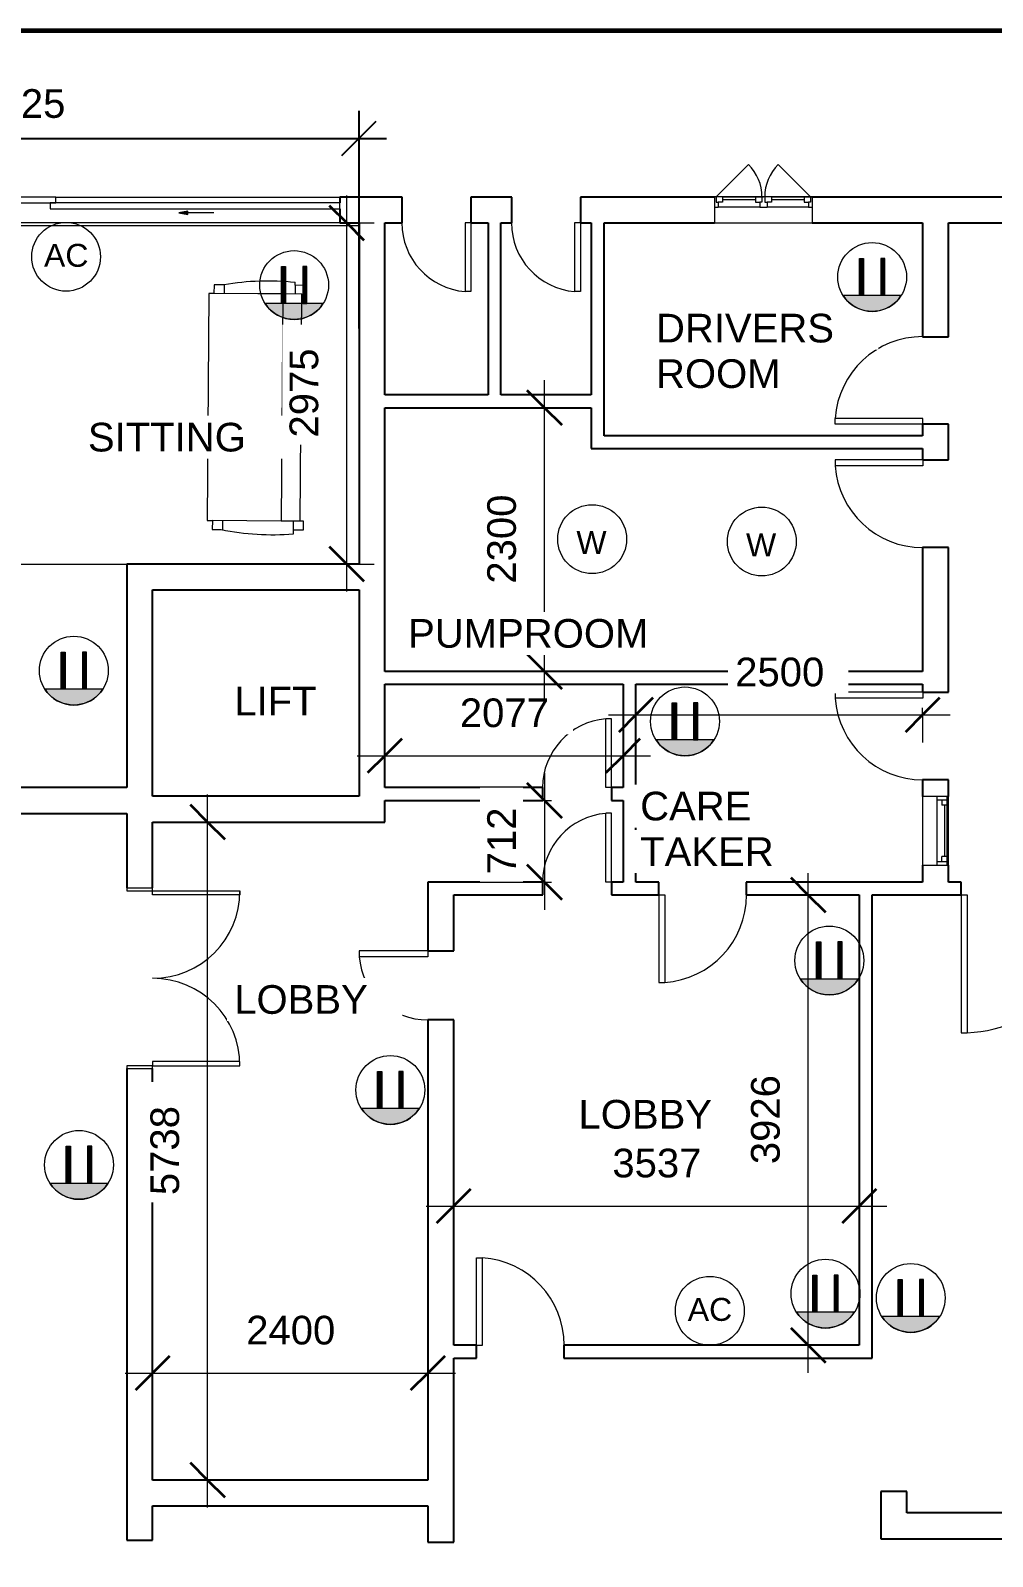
# Model space of a CAD drawing. Header units: millimetres. Extents: x -19198 to 7978, y -27973 to -7828.
# Drawn here: x -10220 to -1832, y -21134 to -7828 of the extents above; entities that cross this region are included whole.
import ezdxf

# ---------------------------------------------------------------- set-up
doc = ezdxf.new("R2010")
doc.units = ezdxf.units.MM
for name, color, linetype, lineweight in [('A-ANNO-DIMS', 211, 'Continuous', 9), ('A-ANNO-DIMS-100', 211, 'Continuous', 9), ('A-DETL-GENF', 92, 'Continuous', 9), ('A-DOOR', 31, 'Continuous', 9), ('A-DOOR-FRAM', 31, 'Continuous', 18), ('A-FLOR', 192, 'Continuous', 9), ('A-GLAZ', 151, 'Continuous', 9), ('A-WALL', 113, 'Continuous', 9), ('G-ANNO-TEXT', 231, 'Continuous', 9), ('I-FURN', 30, 'Continuous', 9), ('power', 7, 'Continuous', 9)]:
    doc.layers.add(name, color=color, linetype=linetype, lineweight=lineweight)
doc.layers.get('0').off()
doc.styles.add('Arial', font='arial.ttf', dxfattribs={"height": 450})
doc.styles.add('Arial_1', font='arial.ttf', dxfattribs={"height": 250})
doc.dimstyles.new('Diagonal_-_2_5mm_Arial', dxfattribs={"dimscale": 304.8, "dimtxt": 255.06485, "dimasz": 0.984252, "dimexe": 0.787402, "dimexo": 0.492126, "dimgap": 0.574147, "dimtad": 1, "dimdec": 0, "dimzin": 0, "dimdsep": 46, "dimtxsty": 'Arial_1', "dimblk1": 'OBLIQUE', "dimblk2": 'OBLIQUE', "dimsah": 1, "dimcen": 0.09, "dimdle": 0.787402, "dimazin": 0, "dimtfac": 1, "dimtdec": 4, "dimtix": 1, "dimtmove": 0, "dimatfit": 3, "dimfxl": 1, "dimtvp": 1, "dimtfill": 1, "dimtolj": 1, "dimtzin": 0, "dimarcsym": 2})

# ---------------------------------------------------------------- blocks, each defined once
blk = doc.blocks.new('M_Single-Flush - D 3a-394527-Ground floor')
at = {"layer": 'A-DOOR', "lineweight": 18}
for p, q in [((249, -112), (249, -712)), ((300, -112), (249, -112)), ((300, -112), (300, -712)), ((300, -712), (249, -712))]:
    blk.add_line(p, q, dxfattribs=at)
at = {"layer": 'A-DOOR'}
blk.add_arc((300, -112), 602, 180, 265.1377, dxfattribs=at)
blk = doc.blocks.new('M_Single-Flush - D 2-394560-Ground floor')
at = {"layer": 'A-DOOR', "lineweight": 18}
for p, q in [((330, -112), (330, -874)), ((381, -112), (330, -112)), ((381, -112), (381, -874)), ((381, -874), (330, -874))]:
    blk.add_line(p, q, dxfattribs=at)
at = {"layer": 'A-DOOR'}
blk.add_arc((381, -112), 764, 180, 266.1709, dxfattribs=at)
blk = doc.blocks.new('M_Single-Flush - D 2-396204-Ground floor')
at = {"layer": 'A-DOOR', "lineweight": 18}
for p, q in [((330, 112), (330, 874)), ((381, 874), (330, 874)), ((381, 112), (381, 874)), ((381, 112), (330, 112))]:
    blk.add_line(p, q, dxfattribs=at)
at = {"layer": 'A-DOOR'}
blk.add_arc((381, 112), 764, 93.8291, 180, dxfattribs=at)
blk = doc.blocks.new('M_Single-Flush - 0762 x 2032mm-373877-Ground floor')
at = {"layer": 'A-DOOR', "lineweight": 18}
for p, q in [((330, 56), (330, 818)), ((381, 818), (330, 818)), ((381, 56), (381, 818)), ((381, 56), (330, 56))]:
    blk.add_line(p, q, dxfattribs=at)
at = {"layer": 'A-DOOR'}
blk.add_arc((381, 56), 764, 93.8291, 180, dxfattribs=at)
blk = doc.blocks.new('M_Single-Flush - 0762 x 2032mm-374126-Ground floor')
at = {"layer": 'A-DOOR', "lineweight": 18}
for p, q in [((330, -56), (330, -818)), ((381, -56), (330, -56)), ((381, -56), (381, -818)), ((381, -818), (330, -818))]:
    blk.add_line(p, q, dxfattribs=at)
at = {"layer": 'A-DOOR'}
blk.add_arc((381, -56), 764, 180, 266.1709, dxfattribs=at)
blk = doc.blocks.new('Door-Exterior-Double-Full Glass-Wood_Clad - 60_ x 80_-393961-Ground floor')
at = {"layer": 'A-DOOR', "lineweight": 18}
for p, q in [((-762, 109), (-762, 871)), ((-762, 871), (-727, 871)), ((-727, 871), (-727, 109)), ((762, 871), (727, 871)), ((727, 871), (727, 109)), ((762, 109), (762, 871)), ((-727, 109), (-762, 109)), ((727, 109), (762, 109))]:
    blk.add_line(p, q, dxfattribs=at)
at = {"layer": 'A-DOOR'}
for centre, start, end in [((-762, 109), 360, 90), ((762, 109), 90, 180)]:
    blk.add_arc(centre, 762, start, end, dxfattribs=at)
at = {"layer": 'A-DOOR-FRAM'}
for p, q in [((-762, 109), (-787, 109)), ((-787, 109), (-787, -116)), ((-762, -116), (-762, 109)), ((762, 109), (762, -116)), ((787, 109), (762, 109)), ((787, -116), (787, 109)), ((-787, -116), (-762, -116)), ((762, -116), (787, -116))]:
    blk.add_line(p, q, dxfattribs=at)
blk = doc.blocks.new('M_Single-Flush - D 3a-396549-Ground floor')
at = {"layer": 'A-DOOR', "lineweight": 18}
for p, q in [((249, 112), (249, 712)), ((300, 712), (249, 712)), ((300, 112), (300, 712)), ((300, 112), (249, 112))]:
    blk.add_line(p, q, dxfattribs=at)
at = {"layer": 'A-DOOR'}
blk.add_arc((300, 112), 602, 94.8623, 180, dxfattribs=at)
blk = doc.blocks.new('M_Single-Flush - D 1a-396143-Ground floor')
at = {"layer": 'A-DOOR', "lineweight": 18}
for p, q in [((549, 56), (549, 1257)), ((600, 1257), (549, 1257)), ((600, 56), (600, 1257)), ((600, 56), (549, 56))]:
    blk.add_line(p, q, dxfattribs=at)
at = {"layer": 'A-DOOR'}
blk.add_arc((600, 56), 1202, 92.4324, 180, dxfattribs=at)
blk = doc.blocks.new('M_Single-Flush - D 3a-396685-Ground floor')
at = {"layer": 'A-DOOR', "lineweight": 18}
for p, q in [((249, 56), (249, 656)), ((300, 656), (249, 656)), ((300, 56), (300, 656)), ((300, 56), (249, 56))]:
    blk.add_line(p, q, dxfattribs=at)
at = {"layer": 'A-DOOR'}
blk.add_arc((300, 56), 602, 94.8623, 180, dxfattribs=at)
blk = doc.blocks.new('Door-Double-Sliding - SD 2-399256-Ground floor')
at = {"layer": 'A-DETL-GENF'}
blk.add_hatch(color=256, dxfattribs=at).paths.add_polyline_path([(1174, 88), (1174, 115), (1098, 102)])
for p, q in [((1174, 115), (1098, 102)), ((1402, 102), (1098, 102)), ((1098, 102), (1174, 88)), ((1174, 88), (1174, 115))]:
    blk.add_line(p, q, dxfattribs=at)
at = {"layer": 'A-DOOR', "lineweight": 18}
for p, q in [((25, 239), (-2500, 239)), ((-2500, 239), (-2500, 189)), ((-2500, 189), (25, 189)), ((2500, 189), (-25, 189)), ((-25, 189), (-25, 138)), ((-25, 138), (2500, 138)), ((25, 189), (25, 239)), ((2500, 138), (2500, 189))]:
    blk.add_line(p, q, dxfattribs=at)
blk = doc.blocks.new('M_Window-Casement-Double - 850 x 900mm-403118-Ground floor')
at = {"layer": 'A-GLAZ'}
for p, q in [((-412, 113), (-130, 395)), ((412, 113), (130, 395)), ((0, 113), (-425, 113)), ((-32, 24), (-393, 24)), ((-355, 113), (-70, 113)), ((425, 113), (0, 113)), ((393, 24), (32, 24)), ((70, 113), (355, 113)), ((-425, -112), (0, -112)), ((0, -112), (425, -112))]:
    blk.add_line(p, q, dxfattribs=at)
at = {"layer": 'A-GLAZ', "lineweight": 18}
for p, q in [((-425, 113), (-425, -112)), ((-355, 113), (-425, 113)), ((-425, 24), (-393, 24)), ((-412, 113), (-412, 68)), ((-412, 68), (-393, 68)), ((-355, 68), (-393, 68)), ((-393, 68), (-393, 24)), ((-355, 113), (-355, 68)), ((-355, 90), (-70, 90)), ((-70, 113), (0, 113)), ((-70, 113), (-70, 68)), ((-70, 68), (-32, 68)), ((-32, 68), (-32, 24)), ((-13, 68), (-32, 68)), ((-32, 24), (0, 24)), ((-13, 113), (-13, 68)), ((70, 113), (0, 113)), ((0, 24), (32, 24)), ((13, 113), (13, 68)), ((13, 68), (32, 68)), ((70, 68), (32, 68)), ((32, 68), (32, 24)), ((70, 113), (70, 68)), ((70, 90), (355, 90)), ((355, 113), (425, 113)), ((355, 113), (355, 68)), ((355, 68), (393, 68)), ((393, 68), (393, 24)), ((412, 68), (393, 68)), ((393, 24), (425, 24)), ((412, 113), (412, 68)), ((425, 113), (425, -112))]:
    blk.add_line(p, q, dxfattribs=at)
at = {"layer": 'A-GLAZ'}
for centre, start, end in [((-412, 113), 360, 45), ((412, 113), 135, 180)]:
    blk.add_arc(centre, 400, start, end, dxfattribs=at)
blk = doc.blocks.new('M_Window-Double-Hung - 600 x 1100mm-399633-Ground floor')
at = {"layer": 'A-GLAZ', "lineweight": 18}
for p, q in [((-300, 112.5), (-300, -112.5)), ((-300, 99.8), (-223.8, 99.8)), ((-300, 10.9), (-268.25, 10.9)), ((-268.25, 99.8), (-268.25, 10.9)), ((-268.25, 55.35), (-223.8, 55.35)), ((-223.8, 99.8), (-223.8, 55.35)), ((-223.8, 77.575), (223.8, 77.575)), ((223.8, 99.8), (300, 99.8)), ((223.8, 99.8), (223.8, 55.35)), ((268.25, 55.35), (223.8, 55.35)), ((268.25, 99.8), (268.25, 10.9)), ((268.25, 10.9), (300, 10.9)), ((300, -112.5), (300, 112.5))]:
    blk.add_line(p, q, dxfattribs=at)
at = {"layer": 'A-GLAZ'}
for p, q in [((300, 112.5), (-300, 112.5)), ((-268.25, 10.9), (268.25, 10.9)), ((-223.8, 99.8), (223.8, 99.8)), ((-300, -112.5), (300, -112.5))]:
    blk.add_line(p, q, dxfattribs=at)
blk = doc.blocks.new('Sofa-Pensi - 84_-405083-Ground floor')
at = {"layer": 'I-FURN'}
for p, q in [((-788, 696), (-788, 609)), ((-712, 696), (-788, 696)), ((-712, 668), (-712, 696)), ((1269, 668), (-712, 668)), ((-712, 668), (-712, 502)), ((-712, 668), (-712, -98)), ((1345, 696), (1269, 696)), ((1269, 696), (1269, 668)), ((1269, 668), (1269, 502)), ((1345, 609), (1345, 696)), ((-788, 609), (-814, 609)), ((-788, 609), (-712, 609)), ((1345, 609), (1269, 609)), ((1378, 609), (1345, 609)), ((-712, 502), (1269, 502)), ((-712, 502), (-712, -98)), ((-712, 502), (1269, 502)), ((1269, 502), (1269, -98)), ((-788, -9), (-788, -98)), ((-788, -9), (-712, -9)), ((-788, -98), (-712, -98)), ((-712, -98), (-712, -142)), ((1269, -9), (1345, -9)), ((1269, -142), (1269, -98)), ((1269, -98), (1345, -98)), ((1345, -98), (1345, -20)), ((-712, -142), (1269, -142))]:
    blk.add_line(p, q, dxfattribs=at)
for centre, radius, start, end in [((1380, 389), 2204, 174.2862, 190.4202), ((-821, 407), 2209, 348.8441, 5.2461)]:
    blk.add_arc(centre, radius, start, end, dxfattribs=at)
blk = doc.blocks.new('_Oblique')
at = {"color": 0, "linetype": 'ByBlock', "lineweight": -2}
blk.add_line((-0.5, -0.5), (0.5, 0.5), dxfattribs=at)
blk = doc.blocks.new('DIMBLOCK3-Ground floor')
at = {"layer": 'A-ANNO-DIMS', "color": 0, "lineweight": -2, "transparency": 16777216}
for p, q in [((-12581, -10427), (-12581, -8529)), ((-7356, -10427), (-7356, -8529)), ((-12821, -8769), (-7116, -8769))]:
    blk.add_line(p, q, dxfattribs=at)
at = {"layer": 'Defpoints', "color": 0, "transparency": 16777216}
for p in [(-7356, -8769), (-12581, -10577), (-7356, -10577)]:
    blk.add_point(p, dxfattribs=at)
at = {"layer": 'A-ANNO-DIMS', "color": 0, "lineweight": -2, "transparency": 16777216, "xscale": 299.9999999999999, "yscale": 299.9999999999999, "zscale": 299.9999999999999, "rotation": 180}
blk.add_blockref('_Oblique', (-12581, -8769), dxfattribs=at)
at = {"layer": 'A-ANNO-DIMS', "color": 0, "lineweight": -2, "transparency": 16777216, "xscale": 299.9999999999999, "yscale": 299.9999999999999, "zscale": 299.9999999999999}
blk.add_blockref('_Oblique', (-7356, -8769), dxfattribs=at)
at = {"layer": 'A-ANNO-DIMS', "color": 0, "transparency": 16777216, "insert": (-10305, -8466), "char_height": 250, "width": 922.94, "attachment_point": 5, "style": 'Arial_1', "bg_fill": 3, "box_fill_scale": 1.1, "bg_fill_color": 256, "bg_fill_true_color": 13158600, "bg_fill_transparency": 0}
blk.add_mtext('\\A1;5225', dxfattribs=at)
blk = doc.blocks.new('DIMBLOCK6-Ground floor')
at = {"layer": 'A-ANNO-DIMS-100', "transparency": 16777216}
for p, q in [((-7463, -12720), (-7463, -9265)), ((-7463, -9505), (-7525, -9505)), ((-7463, -9505), (-7223, -9505)), ((-7463, -12480), (-7525, -12480)), ((-7463, -12480), (-7223, -12480))]:
    blk.add_line(p, q, dxfattribs=at)
at = {"layer": 'A-ANNO-DIMS-100', "lineweight": 35, "transparency": 16777216}
for p, q in [((-7463, -9505), (-7613, -9355)), ((-7463, -9505), (-7313, -9655)), ((-7463, -12480), (-7613, -12330)), ((-7463, -12480), (-7313, -12630))]:
    blk.add_line(p, q, dxfattribs=at)
at = {"layer": 'A-ANNO-DIMS-100', "color": 0, "transparency": 16777216, "insert": (-7962, -11377), "char_height": 250, "width": 922.94, "attachment_point": 1, "rotation": 90, "line_spacing_factor": 0.941778, "style": 'Arial_1', "bg_fill": 3, "box_fill_scale": 1.25, "bg_fill_color": 256, "bg_fill_true_color": 13158600, "bg_fill_transparency": 0}
blk.add_mtext('2975', dxfattribs=at)
blk = doc.blocks.new('DIMBLOCK9-Ground floor')
at = {"layer": 'A-ANNO-DIMS-100', "lineweight": 35, "transparency": 16777216}
for p, q in [((-7131, -14152), (-6981, -14002)), ((-5054, -14152), (-4904, -14002)), ((-7131, -14152), (-7281, -14302)), ((-5054, -14152), (-5204, -14302))]:
    blk.add_line(p, q, dxfattribs=at)
at = {"layer": 'A-ANNO-DIMS-100', "transparency": 16777216}
for p, q in [((-7131, -14152), (-7131, -14090)), ((-5054, -14152), (-5054, -14090)), ((-7371, -14152), (-4814, -14152)), ((-7131, -14152), (-7131, -14392)), ((-5054, -14152), (-5054, -14392))]:
    blk.add_line(p, q, dxfattribs=at)
at = {"layer": 'A-ANNO-DIMS-100', "color": 0, "transparency": 16777216, "insert": (-6477, -13652), "char_height": 250, "width": 922.94, "attachment_point": 1, "line_spacing_factor": 0.941778, "style": 'Arial_1', "bg_fill": 3, "box_fill_scale": 1.25, "bg_fill_color": 256, "bg_fill_true_color": 13158600, "bg_fill_transparency": 0}
blk.add_mtext('2077', dxfattribs=at)
blk = doc.blocks.new('DIMBLOCK10-Ground floor')
at = {"layer": 'A-ANNO-DIMS-100', "transparency": 16777216}
for p, q in [((-5739, -13657), (-5739, -10877)), ((-5739, -11117), (-5801, -11117)), ((-5739, -11117), (-5499, -11117)), ((-5739, -13417), (-5801, -13417)), ((-5739, -13417), (-5499, -13417))]:
    blk.add_line(p, q, dxfattribs=at)
at = {"layer": 'A-ANNO-DIMS-100', "lineweight": 35, "transparency": 16777216}
for p, q in [((-5739, -11117), (-5889, -10967)), ((-5739, -11117), (-5589, -11267)), ((-5739, -13417), (-5889, -13267)), ((-5739, -13417), (-5589, -13567))]:
    blk.add_line(p, q, dxfattribs=at)
at = {"layer": 'A-ANNO-DIMS-100', "color": 0, "transparency": 16777216, "insert": (-6238, -12651), "char_height": 250, "width": 922.94, "attachment_point": 1, "rotation": 90, "line_spacing_factor": 0.941778, "style": 'Arial_1', "bg_fill": 3, "box_fill_scale": 1.25, "bg_fill_color": 256, "bg_fill_true_color": 13158600, "bg_fill_transparency": 0}
blk.add_mtext('2300', dxfattribs=at)
blk = doc.blocks.new('DIMBLOCK11-Ground floor')
at = {"layer": 'A-ANNO-DIMS-100', "lineweight": 35, "transparency": 16777216}
for p, q in [((-4942, -13795), (-4792, -13645)), ((-2442, -13795), (-2292, -13645)), ((-4942, -13795), (-5092, -13945)), ((-2442, -13795), (-2592, -13945))]:
    blk.add_line(p, q, dxfattribs=at)
at = {"layer": 'A-ANNO-DIMS-100', "transparency": 16777216}
for p, q in [((-5182, -13795), (-2202, -13795)), ((-4942, -13795), (-4942, -13733)), ((-4942, -13795), (-4942, -14035)), ((-2442, -13795), (-2442, -13733)), ((-2442, -13795), (-2442, -14035))]:
    blk.add_line(p, q, dxfattribs=at)
at = {"layer": 'A-ANNO-DIMS-100', "color": 0, "transparency": 16777216, "insert": (-4076, -13296), "char_height": 250, "width": 922.94, "attachment_point": 1, "line_spacing_factor": 0.941778, "style": 'Arial_1', "bg_fill": 3, "box_fill_scale": 1.25, "bg_fill_color": 256, "bg_fill_true_color": 13158600, "bg_fill_transparency": 0}
blk.add_mtext('2500', dxfattribs=at)
blk = doc.blocks.new('DIMBLOCK14-Ground floor')
at = {"layer": 'A-ANNO-DIMS-100', "lineweight": 35, "transparency": 16777216}
for p, q in [((-9156, -19534), (-9006, -19384)), ((-6756, -19534), (-6606, -19384)), ((-9156, -19534), (-9306, -19684)), ((-6756, -19534), (-6906, -19684))]:
    blk.add_line(p, q, dxfattribs=at)
at = {"layer": 'A-ANNO-DIMS-100', "transparency": 16777216}
for p, q in [((-9396, -19534), (-6516, -19534)), ((-9156, -19534), (-9156, -19472)), ((-9156, -19534), (-9156, -19774)), ((-6756, -19534), (-6756, -19472)), ((-6756, -19534), (-6756, -19774))]:
    blk.add_line(p, q, dxfattribs=at)
at = {"layer": 'A-ANNO-DIMS-100', "color": 0, "transparency": 16777216, "insert": (-8340, -19035), "char_height": 250, "width": 922.94, "attachment_point": 1, "line_spacing_factor": 0.941778, "style": 'Arial_1', "bg_fill": 3, "box_fill_scale": 1.25, "bg_fill_color": 256, "bg_fill_true_color": 13158600, "bg_fill_transparency": 0}
blk.add_mtext('2400', dxfattribs=at)
blk = doc.blocks.new('DIMBLOCK15-Ground floor')
at = {"layer": 'A-ANNO-DIMS-100', "transparency": 16777216}
for p, q in [((-8676, -20708), (-8676, -14490)), ((-8676, -14730), (-8738, -14730)), ((-8676, -14730), (-8436, -14730)), ((-8676, -20468), (-8738, -20468)), ((-8676, -20468), (-8436, -20468))]:
    blk.add_line(p, q, dxfattribs=at)
at = {"layer": 'A-ANNO-DIMS-100', "lineweight": 35, "transparency": 16777216}
for p, q in [((-8676, -14730), (-8826, -14580)), ((-8676, -14730), (-8526, -14880)), ((-8676, -20468), (-8826, -20318)), ((-8676, -20468), (-8526, -20618))]:
    blk.add_line(p, q, dxfattribs=at)
at = {"layer": 'A-ANNO-DIMS-100', "color": 0, "transparency": 16777216, "insert": (-9175, -17983), "char_height": 250, "width": 922.94, "attachment_point": 1, "rotation": 90, "line_spacing_factor": 0.941778, "style": 'Arial_1', "bg_fill": 3, "box_fill_scale": 1.25, "bg_fill_color": 256, "bg_fill_true_color": 13158600, "bg_fill_transparency": 0}
blk.add_mtext('5738', dxfattribs=at)
blk = doc.blocks.new('DIMBLOCK16-Ground floor')
at = {"layer": 'A-ANNO-DIMS-100', "lineweight": 35, "transparency": 16777216}
for p, q in [((-6531, -18078), (-6381, -17928)), ((-2994, -18078), (-2844, -17928)), ((-6531, -18078), (-6681, -18228)), ((-2994, -18078), (-3144, -18228))]:
    blk.add_line(p, q, dxfattribs=at)
at = {"layer": 'A-ANNO-DIMS-100', "transparency": 16777216}
for p, q in [((-6771, -18078), (-2754, -18078)), ((-6531, -18078), (-6531, -18015)), ((-6531, -18078), (-6531, -18318)), ((-2994, -18078), (-2994, -18015)), ((-2994, -18078), (-2994, -18318))]:
    blk.add_line(p, q, dxfattribs=at)
at = {"layer": 'A-ANNO-DIMS-100', "color": 0, "transparency": 16777216, "insert": (-5147, -17578), "char_height": 250, "width": 922.94, "attachment_point": 1, "line_spacing_factor": 0.941778, "style": 'Arial_1', "bg_fill": 3, "box_fill_scale": 1.25, "bg_fill_color": 256, "bg_fill_true_color": 13158600, "bg_fill_transparency": 0}
blk.add_mtext('3537', dxfattribs=at)
blk = doc.blocks.new('DIMBLOCK17-Ground floor')
at = {"layer": 'A-ANNO-DIMS-100', "transparency": 16777216}
for p, q in [((-3439, -19532), (-3439, -15126)), ((-3439, -15366), (-3501, -15366)), ((-3439, -15366), (-3199, -15366)), ((-3439, -19292), (-3501, -19292)), ((-3439, -19292), (-3199, -19292))]:
    blk.add_line(p, q, dxfattribs=at)
at = {"layer": 'A-ANNO-DIMS-100', "lineweight": 35, "transparency": 16777216}
for p, q in [((-3439, -15366), (-3589, -15216)), ((-3439, -15366), (-3289, -15516)), ((-3439, -19292), (-3589, -19142)), ((-3439, -19292), (-3289, -19442))]:
    blk.add_line(p, q, dxfattribs=at)
at = {"layer": 'A-ANNO-DIMS-100', "color": 0, "transparency": 16777216, "insert": (-3938, -17713), "char_height": 250, "width": 922.94, "attachment_point": 1, "rotation": 90, "line_spacing_factor": 0.941778, "style": 'Arial_1', "bg_fill": 3, "box_fill_scale": 1.25, "bg_fill_color": 256, "bg_fill_true_color": 13158600, "bg_fill_transparency": 0}
blk.add_mtext('3926', dxfattribs=at)
blk = doc.blocks.new('DIMBLOCK21-Ground floor')
at = {"layer": 'A-ANNO-DIMS-100', "transparency": 16777216}
for p, q in [((-5739, -14302), (-5739, -15494)), ((-5739, -14542), (-5979, -14542)), ((-5739, -14542), (-5677, -14542)), ((-5739, -15254), (-5979, -15254)), ((-5739, -15254), (-5677, -15254))]:
    blk.add_line(p, q, dxfattribs=at)
at = {"layer": 'A-ANNO-DIMS-100', "lineweight": 35, "transparency": 16777216}
for p, q in [((-5739, -14542), (-5889, -14392)), ((-5739, -14542), (-5589, -14692)), ((-5739, -15254), (-5889, -15104)), ((-5739, -15254), (-5589, -15404))]:
    blk.add_line(p, q, dxfattribs=at)
at = {"layer": 'A-ANNO-DIMS-100', "color": 0, "transparency": 16777216, "insert": (-6238, -15186), "char_height": 250, "width": 692.21, "attachment_point": 1, "rotation": 90, "line_spacing_factor": 0.941778, "style": 'Arial_1', "bg_fill": 3, "box_fill_scale": 1.25, "bg_fill_color": 256, "bg_fill_true_color": 13158600, "bg_fill_transparency": 0}
blk.add_mtext('712', dxfattribs=at)

msp = doc.modelspace()

# ---------------------------------------------------------------- hatches: boundary and pattern name
at = {"layer": 'power'}
h = msp.add_hatch(dxfattribs=at)
h.set_pattern_fill('ANGLE', color=256)
h.set_pattern_definition([(0, (26878.02, 12040.6165), (0, 6.985), [5.08, -1.905]), (90, (26878.02, 12040.6165), (-6.985, 4e-16), [5.08, -1.905])])
h.paths.add_polyline_path([(-2993.1, -9815.2), (-2957.1, -9815.2), (-2957.1, -10136.7), (-2993.1, -10136.7)])
h.paths.add_polyline_path([(-2770.7, -9815.2), (-2806.7, -9815.2), (-2806.7, -10136.7), (-2770.7, -10136.7)])
h = msp.add_hatch(dxfattribs=at)
h.set_pattern_fill('ANGLE', color=256)
h.set_pattern_definition([(0, (19917.245, 8608.7634), (0, 6.985), [5.08, -1.905]), (90, (19917.245, 8608.7634), (-6.985, 4e-16), [5.08, -1.905])])
h.paths.add_polyline_path([(-9953.9, -13247), (-9917.9, -13247), (-9917.9, -13568.5), (-9953.9, -13568.5)])
h.paths.add_polyline_path([(-9731.5, -13247), (-9767.5, -13247), (-9767.5, -13568.5), (-9731.5, -13568.5)])
h = msp.add_hatch(dxfattribs=at)
h.set_pattern_fill('ANGLE', color=256)
h.set_pattern_definition([(0, (5826.98, 13687.55), (0, 6.985), [5.08, -1.905]), (90, (5826.98, 13687.55), (-6.985, 4e-16), [5.08, -1.905])])
edge = h.paths.add_edge_path()
edge.add_line((-10097, -13568.1), (-9588.3, -13568.1))
edge.add_arc((-9842.7, -13409.1), 300, 212.02385, 327.97615, ccw=False)
h = msp.add_hatch(dxfattribs=at)
h.set_pattern_fill('ANGLE', color=256)
h.set_pattern_definition([(0, (22677.078, 4952.0764), (0, 6.985), [5.08, -1.905]), (90, (22677.078, 4952.0764), (-6.985, 4e-16), [5.08, -1.905])])
h.paths.add_polyline_path([(-7194.1, -16903.7), (-7158.1, -16903.7), (-7158.1, -17225.2), (-7194.1, -17225.2)])
h.paths.add_polyline_path([(-6971.6, -16903.7), (-7007.6, -16903.7), (-7007.6, -17225.2), (-6971.6, -17225.2)])
h = msp.add_hatch(dxfattribs=at)
h.set_pattern_fill('ANGLE', color=256)
h.set_pattern_definition([(0, (8586.8126, 10030.8626), (0, 6.985), [5.08, -1.905]), (90, (8586.8126, 10030.8626), (-6.985, 4e-16), [5.08, -1.905])])
edge = h.paths.add_edge_path()
edge.add_line((-7337.2, -17224.8), (-6828.5, -17224.8))
edge.add_arc((-7082.8, -17065.7), 300, 212.02385, 327.97615, ccw=False)
h = msp.add_hatch(dxfattribs=at)
h.set_pattern_fill('ANGLE', color=256)
h.set_pattern_definition([(0, (19962.316, 4298.6644), (0, 6.985), [5.08, -1.905]), (90, (19962.316, 4298.6644), (-6.985, 4e-16), [5.08, -1.905])])
h.paths.add_polyline_path([(-9908.8, -17557.1), (-9872.8, -17557.1), (-9872.8, -17878.6), (-9908.8, -17878.6)])
h.paths.add_polyline_path([(-9686.4, -17557.1), (-9722.4, -17557.1), (-9722.4, -17878.6), (-9686.4, -17878.6)])
h = msp.add_hatch(dxfattribs=at)
h.set_pattern_fill('ANGLE', color=256)
h.set_pattern_definition([(0, (5872.051, 9377.451), (0, 6.985), [5.08, -1.905]), (90, (5872.051, 9377.451), (-6.985, 4e-16), [5.08, -1.905])])
edge = h.paths.add_edge_path()
edge.add_line((-10052, -17878.2), (-9543.3, -17878.2))
edge.add_arc((-9797.6, -17719.2), 300, 212.02385, 327.97615, ccw=False)
h = msp.add_hatch(dxfattribs=at)
h.set_pattern_fill('ANGLE', color=256)
h.set_pattern_definition([(0, (27214.9066, 3138.432), (0, 6.985), [5.08, -1.905]), (90, (27214.9066, 3138.432), (-6.985, 4e-16), [5.08, -1.905])])
h.paths.add_polyline_path([(-2656.2, -18717.3), (-2620.2, -18717.3), (-2620.2, -19038.9), (-2656.2, -19038.9)])
h.paths.add_polyline_path([(-2433.8, -18717.3), (-2469.8, -18717.3), (-2469.8, -19038.9), (-2433.8, -19038.9)])
h = msp.add_hatch(dxfattribs=at)
h.set_pattern_fill('ANGLE', color=256)
h.set_pattern_definition([(0, (13124.6414, 8217.2186), (0, 6.985), [5.08, -1.905]), (90, (13124.6414, 8217.2186), (-6.985, 4e-16), [5.08, -1.905])])
edge = h.paths.add_edge_path()
edge.add_line((-2799.4, -19038.5), (-2290.7, -19038.5))
edge.add_arc((-2545, -18879.4), 300, 212.02385, 327.97615, ccw=False)

# ---------------------------------------------------------------- linework, layer by layer
at = {"layer": 'A-FLOR'}
for p, q in [((-7355.7, -9530.1), (-12524.2, -9530.1)), ((-12524.2, -12479.7), (-9380.7, -12479.7))]:
    msp.add_line(p, q, dxfattribs=at)
at = {"layer": 'A-WALL'}
for p, q in [((-9998.8, -9279.7), (-7524.2, -9279.7)), ((-7524.2, -9504.7), (-12524.2, -9504.7))]:
    msp.add_line(p, q, dxfattribs=at)
at = {"layer": 'A-WALL', "lineweight": 25}
for p, q in [((-6980.7, -9279.7), (-7524.2, -9279.7)), ((-7524.2, -9279.7), (-7524.2, -9330.5)), ((-6980.7, -9504.7), (-6980.7, -9279.7)), ((-6024.7, -9279.7), (-6380.7, -9279.7)), ((-6380.7, -9279.7), (-6380.7, -9504.7)), ((-6024.7, -9504.7), (-6024.7, -9279.7)), ((-4255.2, -9279.7), (-5424.7, -9279.7)), ((-5424.7, -9279.7), (-5424.7, -9504.7)), ((-566.7, -9279.7), (-3405.2, -9279.7)), ((-7524.2, -9381.3), (-7524.2, -9504.7)), ((-7524.2, -9504.7), (-7355.7, -9504.7)), ((-7355.7, -9504.7), (-7355.7, -12479.7)), ((-7130.7, -9504.7), (-6980.7, -9504.7)), ((-7130.7, -11004.7), (-7130.7, -9504.7)), ((-6380.7, -9504.7), (-6230.7, -9504.7)), ((-6230.7, -9504.7), (-6230.7, -11004.7)), ((-6118.7, -9504.7), (-6024.7, -9504.7)), ((-6118.7, -11004.7), (-6118.7, -9504.7)), ((-5424.7, -9504.7), (-5330.7, -9504.7)), ((-5330.7, -9504.7), (-5330.7, -11004.7)), ((-5218.7, -9504.7), (-4255.2, -9504.7)), ((-5218.7, -11360.7), (-5218.7, -9504.7)), ((-3405.2, -9504.7), (-2441.7, -9504.7)), ((-2441.7, -9504.7), (-2441.7, -10498.7)), ((-2216.7, -9504.7), (-791.7, -9504.7)), ((-2216.7, -10498.7), (-2216.7, -9504.7)), ((-2441.7, -10498.7), (-2216.7, -10498.7)), ((-6230.7, -11004.7), (-7130.7, -11004.7)), ((-5330.7, -11004.7), (-6118.7, -11004.7)), ((-7130.7, -13416.7), (-7130.7, -11116.7)), ((-7130.7, -11116.7), (-5330.7, -11116.7)), ((-5330.7, -11116.7), (-5330.7, -11472.7)), ((-2441.7, -11260.7), (-2441.7, -11360.7)), ((-2216.7, -11260.7), (-2441.7, -11260.7)), ((-2216.7, -11572.7), (-2216.7, -11260.7)), ((-2441.7, -11360.7), (-5218.7, -11360.7)), ((-5330.7, -11472.7), (-2441.7, -11472.7)), ((-2441.7, -11472.7), (-2441.7, -11572.7)), ((-2441.7, -11572.7), (-2216.7, -11572.7)), ((-2441.7, -12334.7), (-2441.7, -13416.7)), ((-2216.7, -12334.7), (-2441.7, -12334.7)), ((-2216.7, -13598.2), (-2216.7, -12334.7)), ((-7355.7, -12479.7), (-9380.7, -12479.7)), ((-9380.7, -12479.7), (-9380.7, -14429.7)), ((-9155.7, -12704.7), (-7355.7, -12704.7)), ((-9155.7, -14504.7), (-9155.7, -12704.7)), ((-7355.7, -12704.7), (-7355.7, -14504.7)), ((-2441.7, -13416.7), (-7130.7, -13416.7)), ((-7130.7, -14429.7), (-7130.7, -13528.7)), ((-7130.7, -13528.7), (-5053.7, -13528.7)), ((-5053.7, -13528.7), (-5053.7, -14429.7)), ((-4941.7, -13528.7), (-2441.7, -13528.7)), ((-4941.7, -15253.7), (-4941.7, -13528.7)), ((-2441.7, -13528.7), (-2441.7, -13598.2)), ((-2441.7, -13598.2), (-2216.7, -13598.2)), ((-2441.7, -14360.2), (-2441.7, -14507)), ((-2216.7, -14360.2), (-2441.7, -14360.2)), ((-2216.7, -14507), (-2216.7, -14360.2)), ((-9380.7, -14429.7), (-10830.7, -14429.7)), ((-5753.7, -14429.7), (-7130.7, -14429.7)), ((-5753.7, -14541.7), (-5753.7, -14429.7)), ((-5053.7, -14429.7), (-5153.7, -14429.7)), ((-5153.7, -14429.7), (-5153.7, -14541.7)), ((-7355.7, -14504.7), (-9155.7, -14504.7)), ((-7130.7, -14729.7), (-7130.7, -14541.7)), ((-7130.7, -14541.7), (-5753.7, -14541.7)), ((-5153.7, -14541.7), (-5053.7, -14541.7)), ((-5053.7, -14541.7), (-5053.7, -15253.7)), ((-10605.7, -14654.7), (-9380.7, -14654.7)), ((-9380.7, -14654.7), (-9380.7, -15304.7)), ((-9155.7, -14729.7), (-7130.7, -14729.7)), ((-9155.7, -15304.7), (-9155.7, -14729.7)), ((-2441.7, -15107), (-2441.7, -15253.7)), ((-2216.7, -15253.7), (-2216.7, -15107)), ((-5753.7, -15253.7), (-6755.7, -15253.7)), ((-6755.7, -15253.7), (-6755.7, -15853.1)), ((-5753.7, -15365.7), (-5753.7, -15253.7)), ((-5053.7, -15253.7), (-5153.7, -15253.7)), ((-5153.7, -15253.7), (-5153.7, -15365.7)), ((-4741.7, -15253.7), (-4941.7, -15253.7)), ((-4741.7, -15365.7), (-4741.7, -15253.7)), ((-2441.7, -15253.7), (-3979.7, -15253.7)), ((-3979.7, -15253.7), (-3979.7, -15365.7)), ((-2104.2, -15253.7), (-2216.7, -15253.7)), ((-2104.2, -15365.7), (-2104.2, -15253.7)), ((-6530.7, -15365.7), (-5753.7, -15365.7)), ((-6530.7, -15853.1), (-6530.7, -15365.7)), ((-5153.7, -15365.7), (-4741.7, -15365.7)), ((-3979.7, -15365.7), (-2993.7, -15365.7)), ((-2993.7, -15365.7), (-2993.7, -19291.7)), ((-2881.7, -15365.7), (-2104.2, -15365.7)), ((-2881.7, -19403.7), (-2881.7, -15365.7)), ((-6755.7, -15853.1), (-6530.7, -15853.1)), ((-6530.7, -16453.1), (-6755.7, -16453.1)), ((-6755.7, -16453.1), (-6755.7, -20467.7)), ((-6530.7, -19291.7), (-6530.7, -16453.1)), ((-9380.7, -16879.5), (-9380.7, -20992.2)), ((-9155.7, -20467.7), (-9155.7, -16879.5)), ((-6330.7, -19291.7), (-6530.7, -19291.7)), ((-6330.7, -19403.7), (-6330.7, -19291.7)), ((-2993.7, -19291.7), (-5568.7, -19291.7)), ((-5568.7, -19291.7), (-5568.7, -19403.7)), ((-6530.7, -21009.7), (-6530.7, -19403.7)), ((-6530.7, -19403.7), (-6330.7, -19403.7)), ((-5568.7, -19403.7), (-2881.7, -19403.7)), ((-6755.7, -20467.7), (-9155.7, -20467.7)), ((-2804.7, -20566.7), (-2804.7, -20979.2)), ((-2579.7, -20566.7), (-2804.7, -20566.7)), ((-2579.7, -20754.2), (-2579.7, -20566.7)), ((-9155.7, -20992.2), (-9155.7, -20692.7)), ((-9155.7, -20692.7), (-6755.7, -20692.7)), ((-6755.7, -20692.7), (-6755.7, -21009.7)), ((4395.3, -20754.2), (-2579.7, -20754.2)), ((-9380.7, -20992.2), (-9155.7, -20992.2)), ((-6755.7, -21009.7), (-6530.7, -21009.7)), ((-2804.7, -20979.2), (4620.3, -20979.2))]:
    msp.add_line(p, q, dxfattribs=at)
at = {"layer": 'power'}
for p, q in [((-3136.3, -10136.3), (-2627.6, -10136.3)), ((-10097, -13568.1), (-9588.3, -13568.1)), ((-7337.2, -17224.8), (-6828.5, -17224.8)), ((-10052, -17878.2), (-9543.3, -17878.2)), ((-2799.4, -19038.5), (-2290.7, -19038.5))]:
    msp.add_line(p, q, dxfattribs=at)
for points in [[(-2993.1, -9815.2), (-2957.1, -9815.2), (-2957.1, -10136.7), (-2993.1, -10136.7)], [(-2770.7, -9815.2), (-2806.7, -9815.2), (-2806.7, -10136.7), (-2770.7, -10136.7)], [(-9953.9, -13247), (-9917.9, -13247), (-9917.9, -13568.5), (-9953.9, -13568.5)], [(-9731.5, -13247), (-9767.5, -13247), (-9767.5, -13568.5), (-9731.5, -13568.5)], [(-7194.1, -16903.7), (-7158.1, -16903.7), (-7158.1, -17225.2), (-7194.1, -17225.2)], [(-6971.6, -16903.7), (-7007.6, -16903.7), (-7007.6, -17225.2), (-6971.6, -17225.2)], [(-9908.8, -17557.1), (-9872.8, -17557.1), (-9872.8, -17878.6), (-9908.8, -17878.6)], [(-9686.4, -17557.1), (-9722.4, -17557.1), (-9722.4, -17878.6), (-9686.4, -17878.6)], [(-2656.2, -18717.3), (-2620.2, -18717.3), (-2620.2, -19038.9), (-2656.2, -19038.9)], [(-2433.8, -18717.3), (-2469.8, -18717.3), (-2469.8, -19038.9), (-2433.8, -19038.9)]]:
    msp.add_lwpolyline(points, close=True, dxfattribs=at)
for centre in [(-3843.9, -12283.7), (-7082.8, -17065.7), (-9797.6, -17719.2), (-2545, -18879.4)]:
    msp.add_circle(centre, 300, dxfattribs=at)
for centre in [(-9842.7, -13409.1), (-7082.8, -17065.7), (-9797.6, -17719.2), (-2545, -18879.4)]:
    msp.add_arc(centre, 300, 212.02385, 327.97615, dxfattribs=at)

# ---------------------------------------------------------------- block references
at = {"layer": 'A-DOOR'}
for name, p in [('Door-Double-Sliding - SD 2-399256-Ground floor', (-10024.2, -9519.2)), ('M_Single-Flush - D 3a-394527-Ground floor', (-6680.7, -9392.2)), ('M_Single-Flush - D 3a-394527-Ground floor', (-5724.7, -9392.2)), ('M_Single-Flush - D 3a-396685-Ground floor', (-5453.7, -14485.7)), ('M_Single-Flush - D 3a-396685-Ground floor', (-5453.7, -15309.7))]:
    msp.add_blockref(name, p, dxfattribs=at)
for name, p, rotation in [('M_Single-Flush - D 2-394560-Ground floor', (-2329.2, -10879.7), 269.9999999999999), ('M_Single-Flush - D 2-396204-Ground floor', (-2329.2, -11953.7), 89.99999999999991), ('M_Single-Flush - D 2-396204-Ground floor', (-2329.2, -13979.2), 89.99999999999991), ('Door-Exterior-Double-Full Glass-Wood_Clad - 60_ x 80_-393961-Ground floor', (-9265, -16092.1), 269.9999999999999), ('M_Single-Flush - 0762 x 2032mm-373877-Ground floor', (-4360.7, -15309.7), 180), ('M_Single-Flush - D 1a-396143-Ground floor', (-1504.2, -15309.7), 180), ('M_Single-Flush - D 3a-396549-Ground floor', (-6643.2, -16153.1), 89.99999999999991), ('M_Single-Flush - 0762 x 2032mm-374126-Ground floor', (-5949.7, -19347.7), 180)]:
    msp.add_blockref(name, p, dxfattribs=dict(at, rotation=rotation))
at = {"layer": 'A-GLAZ'}
msp.add_blockref('M_Window-Casement-Double - 850 x 900mm-403118-Ground floor', (-3830.2, -9392.2), dxfattribs=at)
at = {"layer": 'A-GLAZ', "rotation": 269.9999999999999}
msp.add_blockref('M_Window-Double-Hung - 600 x 1100mm-399633-Ground floor', (-2329.2, -14807), dxfattribs=at)
at = {"layer": 'I-FURN', "rotation": 269.5976115226634}
msp.add_blockref('Sofa-Pensi - 84_-405083-Ground floor', (-8527.9, -10833.2), dxfattribs=at)

# ---------------------------------------------------------------- texts
at = {"layer": 'G-ANNO-TEXT', "color": 7, "char_height": 250, "attachment_point": 1, "style": 'Arial_1', "bg_fill": 3, "box_fill_scale": 1.25, "bg_fill_color": 256, "bg_fill_true_color": 13158600, "bg_fill_transparency": 0}
for s, insert, width in [('LIFT', (-8444.2, -13550), 873.839), ('PANTRY', (-11946.8, -13752.2), 1715.611)]:
    msp.add_mtext(s, dxfattribs=dict(at, insert=insert, width=width))
at = {"layer": 'power', "char_height": 200, "attachment_point": 1, "style": 'Arial'}
for s, insert in [('W', (-3981.8, -12212.1)), ('AC', (-4489.8, -18879.3))]:
    msp.add_mtext_dynamic_manual_height_columns(s, width=765.232, gutter_width=1, heights=[0], dxfattribs=dict(at, insert=insert))

# ---------------------------------------------------------------- next in the draw order: linework, layer by layer
at = {"layer": 'power'}
msp.add_circle((-9842.7, -13409.1), 300, dxfattribs=at)

# ---------------------------------------------------------------- next in the draw order: texts
at = {"layer": 'G-ANNO-TEXT', "color": 7, "insert": (-4766.6, -10297.7), "char_height": 250, "width": 1875.949, "attachment_point": 1, "style": 'Arial_1', "bg_fill": 3, "box_fill_scale": 1.25, "bg_fill_color": 256, "bg_fill_true_color": 13158600, "bg_fill_transparency": 0}
msp.add_mtext('DRIVERS', dxfattribs=at)

# ---------------------------------------------------------------- next in the draw order: dimensions: what is measured, and where the dimension line sits
at = {"layer": 'A-ANNO-DIMS'}
dim = msp.add_linear_dim(base=(-7355.7, -8768.5), p1=(-12580.7, -10576.6), p2=(-7355.7, -10576.6), dimstyle='Diagonal_-_2_5mm_Arial', override={"dimpost": '<>', "dimfxl": 5225}, dxfattribs=at)
dim.commit()
dim.dimension.update_dxf_attribs({"geometry": 'DIMBLOCK3-Ground floor', "text_midpoint": (-10304.6, -8768.5), "dimtype": 160})
for base, p1, p2, override, picture, middle in [((-5053.7, -14152), (-7130.7, -13939.9), (-5053.7, -13939.9), {"dimpost": '<>', "dimfxl": 2077}, 'DIMBLOCK9-Ground floor', (-6092.2, -13849.4)), ((-2993.7, -18077.6), (-6530.7, -17865.5), (-2993.7, -17865.5), {"dimpost": '<>', "dimfxl": 3537}, 'DIMBLOCK16-Ground floor', (-4762.2, -17774.9)), ((-6755.7, -19534.3), (-9155.7, -19322.1), (-6755.7, -19322.1), {"dimpost": '<>', "dimfxl": 2400}, 'DIMBLOCK14-Ground floor', (-7955.7, -19231.6))]:
    dim = msp.add_linear_dim(base=base, p1=p1, p2=p2, dimstyle='Diagonal_-_2_5mm_Arial', override=override, dxfattribs=at)
    dim.commit()
    dim.dimension.update_dxf_attribs({"geometry": picture, "text_midpoint": middle})

# ---------------------------------------------------------------- next in the draw order: hatches: boundary and pattern name
at = {"layer": 'power'}
h = msp.add_hatch(dxfattribs=at)
h.set_pattern_fill('ANGLE', color=256)
h.set_pattern_definition([(0, (12787.755, 17119.403), (0, 6.985), [5.08, -1.905]), (90, (12787.755, 17119.403), (-6.985, 4e-16), [5.08, -1.905])])
edge = h.paths.add_edge_path()
edge.add_line((-3136.3, -10136.3), (-2627.6, -10136.3))
edge.add_arc((-2881.9, -9977.2), 300, 212.02385, 327.97615, ccw=False)

# ---------------------------------------------------------------- next in the draw order: linework, layer by layer
for centre in [(-9910.3, -9800.7), (-2881.9, -9977.2)]:
    msp.add_circle(centre, 300, dxfattribs=at)
msp.add_arc((-2881.9, -9977.2), 300, 212.02385, 327.97615, dxfattribs=at)

# ---------------------------------------------------------------- next in the draw order: texts
at = {"layer": 'G-ANNO-TEXT', "color": 7, "char_height": 250, "attachment_point": 1, "style": 'Arial_1', "bg_fill": 3, "box_fill_scale": 1.25, "bg_fill_color": 256, "bg_fill_true_color": 13158600, "bg_fill_transparency": 0}
for s, insert, width in [('ROOM', (-4766.6, -10694.5), 1306.751), ('CARE', (-4904.2, -14465.4), 1170.464)]:
    msp.add_mtext(s, dxfattribs=dict(at, insert=insert, width=width))
at = {"layer": 'power', "insert": (-10103.2, -9688.2), "char_height": 200, "attachment_point": 1, "style": 'Arial'}
msp.add_mtext_dynamic_manual_height_columns('AC', width=765.232, gutter_width=1, heights=[0], dxfattribs=at)

# ---------------------------------------------------------------- next in the draw order: dimensions: what is measured, and where the dimension line sits
at = {"layer": 'A-ANNO-DIMS'}
for base, p1, p2, override, picture, middle in [((-7462.6, -9504.7), (-7674.7, -12479.7), (-7674.7, -9504.7), {"dimpost": '<>', "dimfxl": 2975}, 'DIMBLOCK6-Ground floor', (-7765.2, -10992.2)), ((-5738.9, -11116.7), (-5951.1, -13416.7), (-5951.1, -11116.7), {"dimpost": '<>', "dimfxl": 2300}, 'DIMBLOCK10-Ground floor', (-6041.7, -12266.7)), ((-5738.9, -15253.7), (-5526.8, -14541.7), (-5526.8, -15253.7), {"dimpost": '<>', "dimfxl": 712}, 'DIMBLOCK21-Ground floor', (-6039.5, -14897.7)), ((-8675.6, -14729.7), (-8887.7, -20467.7), (-8887.7, -14729.7), {"dimpost": '<>', "dimfxl": 5738}, 'DIMBLOCK15-Ground floor', (-8978.3, -17598.7)), ((-3438.9, -15365.7), (-3651.1, -19291.7), (-3651.1, -15365.7), {"dimpost": '<>', "dimfxl": 3926}, 'DIMBLOCK17-Ground floor', (-3741.7, -17328.7))]:
    dim = msp.add_linear_dim(base=base, p1=p1, p2=p2, angle=90, dimstyle='Diagonal_-_2_5mm_Arial', override=override, dxfattribs=at)
    dim.commit()
    dim.dimension.update_dxf_attribs({"geometry": picture, "text_midpoint": middle})
dim = msp.add_linear_dim(base=(-2441.7, -13795.4), p1=(-4941.7, -13583.3), p2=(-2441.7, -13583.3), dimstyle='Diagonal_-_2_5mm_Arial', override={"dimpost": '<>', "dimfxl": 2500}, dxfattribs=at)
dim.commit()
dim.dimension.update_dxf_attribs({"geometry": 'DIMBLOCK11-Ground floor', "text_midpoint": (-3691.7, -13492.8)})

# ---------------------------------------------------------------- next in the draw order: hatches: boundary and pattern name
at = {"layer": 'power'}
h = msp.add_hatch(dxfattribs=at)
h.set_pattern_fill('ANGLE', color=256)
h.set_pattern_definition([(0, (21838.068, 11970.6485), (0, 6.985), [5.08, -1.905]), (90, (21838.068, 11970.6485), (-6.985, 4e-16), [5.08, -1.905])])
h.paths.add_polyline_path([(-8033.1, -9885.1), (-7997.1, -9885.1), (-7997.1, -10206.7), (-8033.1, -10206.7)])
h.paths.add_polyline_path([(-7810.6, -9885.1), (-7846.7, -9885.1), (-7846.7, -10206.7), (-7810.6, -10206.7)])
h = msp.add_hatch(dxfattribs=at)
h.set_pattern_fill('ANGLE', color=256)
h.set_pattern_definition([(0, (7747.803, 17049.435), (0, 6.985), [5.08, -1.905]), (90, (7747.803, 17049.435), (-6.985, 4e-16), [5.08, -1.905])])
edge = h.paths.add_edge_path()
edge.add_line((-8176.2, -10206.3), (-7667.5, -10206.3))
edge.add_arc((-7921.9, -10047.2), 300, 212.02385, 327.97615, ccw=False)
h = msp.add_hatch(dxfattribs=at)
h.set_pattern_fill('ANGLE', color=256)
h.set_pattern_definition([(0, (25246.2206, 8165.7865), (0, 6.985), [5.08, -1.905]), (90, (25246.2206, 8165.7865), (-6.985, 4e-16), [5.08, -1.905])])
h.paths.add_polyline_path([(-4624.9, -13690), (-4588.9, -13690), (-4588.9, -14011.5), (-4624.9, -14011.5)])
h.paths.add_polyline_path([(-4402.5, -13690), (-4438.5, -13690), (-4438.5, -14011.5), (-4402.5, -14011.5)])
h = msp.add_hatch(dxfattribs=at)
h.set_pattern_fill('ANGLE', color=256)
h.set_pattern_definition([(0, (11155.9555, 13244.573), (0, 6.985), [5.08, -1.905]), (90, (11155.9555, 13244.573), (-6.985, 4e-16), [5.08, -1.905])])
edge = h.paths.add_edge_path()
edge.add_line((-4768.1, -14011.1), (-4259.4, -14011.1))
edge.add_arc((-4513.7, -13852), 300, 212.02385, 327.97615, ccw=False)
h = msp.add_hatch(dxfattribs=at)
h.set_pattern_fill('ANGLE', color=256)
h.set_pattern_definition([(0, (26505.16, 6080.699), (0, 6.985), [5.08, -1.905]), (90, (26505.16, 6080.699), (-6.985, 4e-16), [5.08, -1.905])])
h.paths.add_polyline_path([(-3366, -15775.1), (-3330, -15775.1), (-3330, -16096.6), (-3366, -16096.6)])
h.paths.add_polyline_path([(-3143.6, -15775.1), (-3179.6, -15775.1), (-3179.6, -16096.6), (-3143.6, -16096.6)])
h = msp.add_hatch(dxfattribs=at)
h.set_pattern_fill('ANGLE', color=256)
h.set_pattern_definition([(0, (12414.895, 11159.485), (0, 6.985), [5.08, -1.905]), (90, (12414.895, 11159.485), (-6.985, 4e-16), [5.08, -1.905])])
edge = h.paths.add_edge_path()
edge.add_line((-3509.1, -16096.2), (-3000.4, -16096.2))
edge.add_arc((-3254.8, -15937.1), 300, 212.02385, 327.97615, ccw=False)
h = msp.add_hatch(dxfattribs=at)
h.set_pattern_fill('ANGLE', color=256)
h.set_pattern_definition([(0, (26470.984, 3176.097), (0, 6.985), [5.08, -1.905]), (90, (26470.984, 3176.097), (-6.985, 4e-16), [5.08, -1.905])])
h.paths.add_polyline_path([(-3400.2, -18679.7), (-3364.1, -18679.7), (-3364.1, -19001.2), (-3400.2, -19001.2)])
h.paths.add_polyline_path([(-3177.7, -18679.7), (-3213.7, -18679.7), (-3213.7, -19001.2), (-3177.7, -19001.2)])
h = msp.add_hatch(dxfattribs=at)
h.set_pattern_fill('ANGLE', color=256)
h.set_pattern_definition([(0, (12380.719, 8254.883), (0, 6.985), [5.08, -1.905]), (90, (12380.719, 8254.883), (-6.985, 4e-16), [5.08, -1.905])])
edge = h.paths.add_edge_path()
edge.add_line((-3543.3, -19000.8), (-3034.6, -19000.8))
edge.add_arc((-3288.9, -18841.7), 300, 212.02385, 327.97615, ccw=False)

# ---------------------------------------------------------------- next in the draw order: linework, layer by layer
for p, q in [((-8176.2, -10206.3), (-7667.5, -10206.3)), ((-4768.1, -14011.1), (-4259.4, -14011.1)), ((-3509.1, -16096.2), (-3000.4, -16096.2)), ((-3543.3, -19000.8), (-3034.6, -19000.8))]:
    msp.add_line(p, q, dxfattribs=at)
for points in [[(-8033.1, -9885.1), (-7997.1, -9885.1), (-7997.1, -10206.7), (-8033.1, -10206.7)], [(-7810.6, -9885.1), (-7846.7, -9885.1), (-7846.7, -10206.7), (-7810.6, -10206.7)], [(-4624.9, -13690), (-4588.9, -13690), (-4588.9, -14011.5), (-4624.9, -14011.5)], [(-4402.5, -13690), (-4438.5, -13690), (-4438.5, -14011.5), (-4402.5, -14011.5)], [(-3366, -15775.1), (-3330, -15775.1), (-3330, -16096.6), (-3366, -16096.6)], [(-3143.6, -15775.1), (-3179.6, -15775.1), (-3179.6, -16096.6), (-3143.6, -16096.6)], [(-3400.2, -18679.7), (-3364.1, -18679.7), (-3364.1, -19001.2), (-3400.2, -19001.2)], [(-3177.7, -18679.7), (-3213.7, -18679.7), (-3213.7, -19001.2), (-3177.7, -19001.2)]]:
    msp.add_lwpolyline(points, close=True, dxfattribs=at)
for centre in [(-7921.9, -10047.2), (-5323.1, -12262.9), (-4513.7, -13852), (-3254.8, -15937.1), (-3288.9, -18841.7), (-4296.9, -18991.7)]:
    msp.add_circle(centre, 300, dxfattribs=at)
for centre in [(-7921.9, -10047.2), (-4513.7, -13852), (-3254.8, -15937.1), (-3288.9, -18841.7)]:
    msp.add_arc(centre, 300, 212.02385, 327.97615, dxfattribs=at)

# ---------------------------------------------------------------- next in the draw order: texts
at = {"layer": 'G-ANNO-TEXT', "color": 7, "char_height": 250, "attachment_point": 1, "style": 'Arial_1', "bg_fill": 3, "box_fill_scale": 1.25, "bg_fill_color": 256, "bg_fill_true_color": 13158600, "bg_fill_transparency": 0}
for s, insert, width in [('SITTING', (-9720.2, -11248.4), 1683.544), ('PUMPROOM', (-6928.1, -12959.6), 2517.299), ('TAKER', (-4904.2, -14862.3), 1410.97), ('LOBBY', (-8444.2, -16151.9), 1402.953), ('LOBBY', (-5442.1, -17152.6), 1402.953)]:
    msp.add_mtext(s, dxfattribs=dict(at, insert=insert, width=width))
at = {"layer": 'power', "insert": (-5461, -12191.3), "char_height": 200, "attachment_point": 1, "style": 'Arial'}
msp.add_mtext_dynamic_manual_height_columns('W', width=765.232, gutter_width=1, heights=[0], dxfattribs=at)

# ---------------------------------------------------------------- next in the draw order: linework, layer by layer
at = {"layer": 'power', "lineweight": 60}
msp.add_lwpolyline([(-19197.7, -7827.7), (7949, -7827.7), (7949, -22686.2), (-19197.7, -22686.2)], close=True, dxfattribs=at)

doc.saveas('drawing.dxf')
